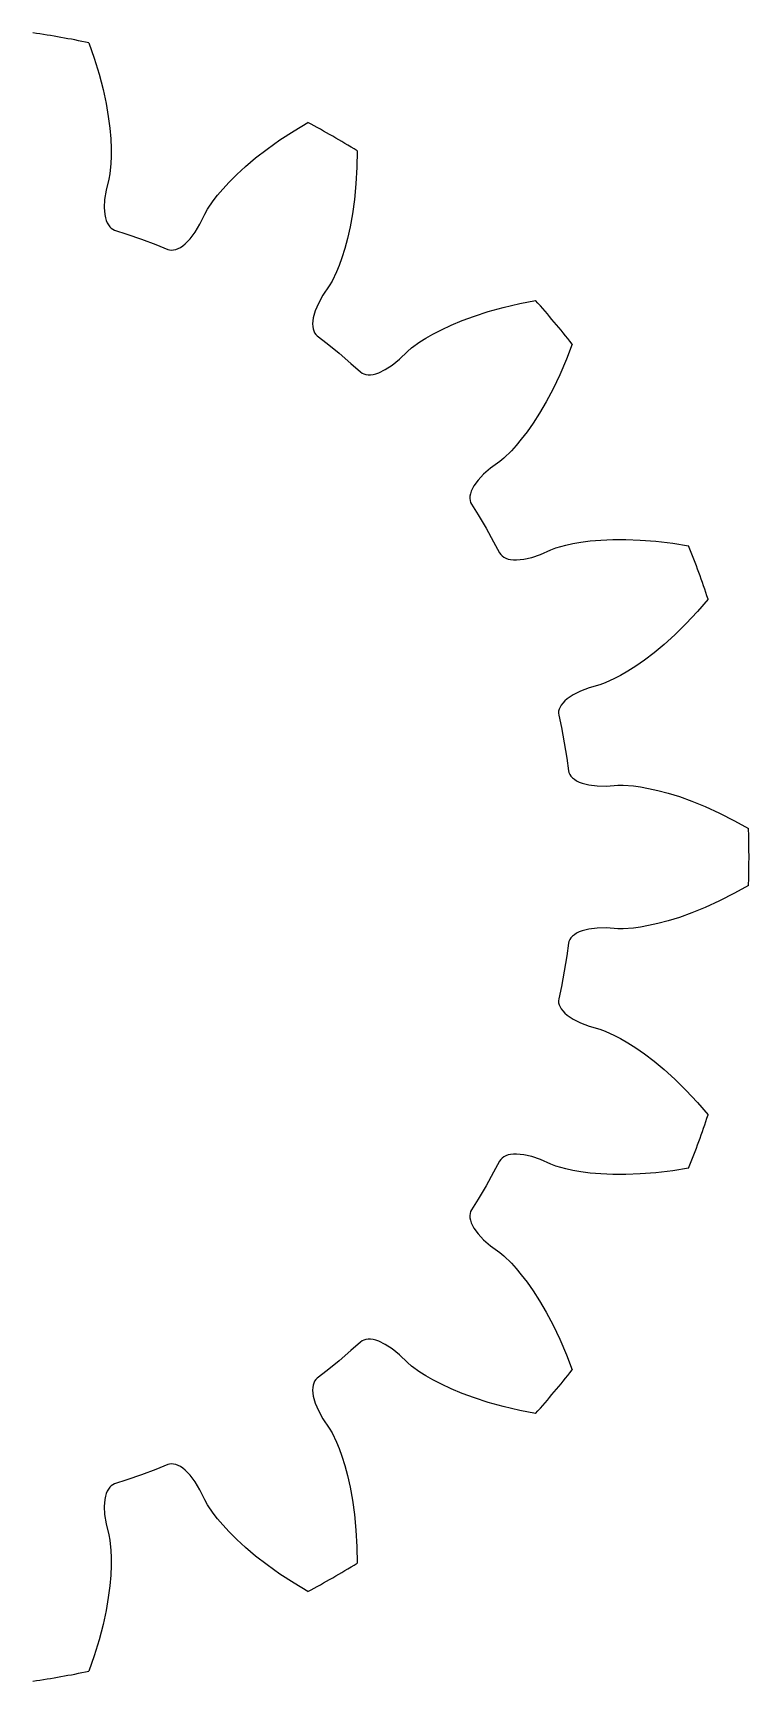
# Model space of a CAD drawing. Extents: x -10 to 10, y -9.9 to 9.9.
# Drawn here: x 1.4 to 10, y -9.9 to 9.9 of the extents above; entities that cross this region are included whole.
import ezdxf

# ---------------------------------------------------------------- set-up
doc = ezdxf.new("R2010")
doc.units = 0

msp = doc.modelspace()

# ---------------------------------------------------------------- linework, layer by layer
at = {"layer": 'layer0'}
for p, q in [((2.071, 9.783), (2.135, 9.599)), ((2.135, 9.599), (2.194, 9.406)), ((2.194, 9.406), (2.242, 9.223)), ((2.242, 9.223), (2.278, 9.053)), ((2.278, 9.053), (2.305, 8.898)), ((2.305, 8.898), (2.323, 8.756)), ((2.323, 8.756), (2.334, 8.629)), ((4.365, 8.616), (4.535, 8.726)), ((4.535, 8.726), (4.702, 8.826)), ((2.334, 8.629), (2.339, 8.515)), ((4.212, 8.506), (4.365, 8.616)), ((2.337, 8.332), (2.324, 8.209)), ((2.34, 8.416), (2.337, 8.332)), ((2.339, 8.515), (2.34, 8.416)), ((3.954, 8.298), (4.074, 8.4)), ((4.074, 8.4), (4.212, 8.506)), ((5.292, 8.485), (5.29, 8.29)), ((2.313, 8.145), (2.279, 8.014)), ((2.324, 8.209), (2.313, 8.145)), ((3.758, 8.11), (3.849, 8.201)), ((3.849, 8.201), (3.954, 8.298)), ((5.29, 8.29), (5.279, 8.088)), ((2.279, 8.014), (2.261, 7.902)), ((3.566, 7.885), (3.617, 7.951)), ((3.617, 7.951), (3.681, 8.026)), ((3.681, 8.026), (3.758, 8.11)), ((5.279, 8.088), (5.261, 7.901)), ((2.261, 7.902), (2.256, 7.804)), ((2.256, 7.804), (2.263, 7.719)), ((3.405, 7.604), (3.464, 7.726)), ((3.464, 7.726), (3.496, 7.783)), ((3.496, 7.783), (3.566, 7.885)), ((5.237, 7.728), (5.209, 7.573)), ((5.261, 7.901), (5.237, 7.728)), ((2.263, 7.719), (2.27, 7.682)), ((2.27, 7.682), (2.28, 7.649)), ((2.28, 7.649), (2.292, 7.62)), ((2.292, 7.62), (2.306, 7.594)), ((2.306, 7.594), (2.322, 7.573)), ((2.322, 7.573), (2.34, 7.555)), ((2.34, 7.555), (2.36, 7.542)), ((2.36, 7.542), (2.381, 7.533)), ((2.381, 7.533), (2.526, 7.485)), ((3.347, 7.507), (3.405, 7.604)), ((5.209, 7.573), (5.178, 7.433)), ((2.526, 7.485), (2.702, 7.424)), ((2.702, 7.424), (2.876, 7.358)), ((2.876, 7.358), (3.018, 7.301)), ((3.17, 7.325), (3.199, 7.344)), ((3.199, 7.344), (3.229, 7.368)), ((3.229, 7.368), (3.288, 7.428)), ((3.288, 7.428), (3.347, 7.507)), ((5.178, 7.433), (5.145, 7.31)), ((3.018, 7.301), (3.04, 7.294)), ((3.04, 7.294), (3.064, 7.292)), ((3.064, 7.292), (3.089, 7.294)), ((3.089, 7.294), (3.115, 7.3)), ((3.115, 7.3), (3.142, 7.31)), ((3.142, 7.31), (3.17, 7.325)), ((5.111, 7.201), (5.077, 7.108)), ((5.145, 7.31), (5.111, 7.201)), ((5.045, 7.031), (4.992, 6.919)), ((5.077, 7.108), (5.045, 7.031)), ((4.883, 6.751), (4.828, 6.652)), ((4.959, 6.863), (4.883, 6.751)), ((4.992, 6.919), (4.959, 6.863)), ((4.789, 6.562), (4.766, 6.48)), ((4.828, 6.652), (4.789, 6.562)), ((6.701, 6.5), (6.867, 6.553)), ((6.867, 6.553), (7.049, 6.603)), ((7.049, 6.603), (7.246, 6.649)), ((7.246, 6.649), (7.437, 6.685)), ((4.761, 6.443), (4.758, 6.408)), ((4.758, 6.408), (4.76, 6.376)), ((4.76, 6.376), (4.764, 6.348)), ((4.766, 6.48), (4.761, 6.443)), ((4.764, 6.348), (4.772, 6.322)), ((6.306, 6.336), (6.421, 6.39)), ((6.421, 6.39), (6.554, 6.445)), ((6.554, 6.445), (6.701, 6.5)), ((4.772, 6.322), (4.783, 6.299)), ((4.783, 6.299), (4.797, 6.28)), ((4.797, 6.28), (4.814, 6.264)), ((4.814, 6.264), (4.934, 6.17)), ((4.934, 6.17), (5.078, 6.052)), ((5.947, 6.118), (6.048, 6.19)), ((6.048, 6.19), (6.119, 6.234)), ((6.119, 6.234), (6.204, 6.283)), ((6.204, 6.283), (6.306, 6.336)), ((7.875, 6.163), (7.806, 5.981)), ((5.078, 6.052), (5.219, 5.931)), ((5.713, 5.91), (5.801, 5.981)), ((5.801, 5.981), (5.897, 6.075)), ((5.897, 6.075), (5.947, 6.118)), ((7.806, 5.981), (7.727, 5.795)), ((5.219, 5.931), (5.333, 5.828)), ((5.333, 5.828), (5.352, 5.815)), ((5.352, 5.815), (5.373, 5.804)), ((5.373, 5.804), (5.397, 5.797)), ((5.397, 5.797), (5.424, 5.794)), ((5.424, 5.794), (5.453, 5.795)), ((5.453, 5.795), (5.485, 5.799)), ((5.485, 5.799), (5.518, 5.807)), ((5.518, 5.807), (5.554, 5.819)), ((5.554, 5.819), (5.63, 5.856)), ((5.63, 5.856), (5.713, 5.91)), ((7.727, 5.795), (7.646, 5.625)), ((7.646, 5.625), (7.565, 5.471)), ((7.565, 5.471), (7.485, 5.335)), ((7.408, 5.214), (7.335, 5.109)), ((7.485, 5.335), (7.408, 5.214)), ((7.265, 5.019), (7.202, 4.943)), ((7.335, 5.109), (7.265, 5.019)), ((7.007, 4.753), (6.897, 4.674)), ((7.057, 4.794), (7.007, 4.753)), ((7.146, 4.881), (7.057, 4.794)), ((7.202, 4.943), (7.146, 4.881)), ((6.812, 4.6), (6.745, 4.528)), ((6.897, 4.674), (6.812, 4.6)), ((6.653, 4.364), (6.648, 4.335)), ((6.663, 4.394), (6.653, 4.364)), ((6.677, 4.426), (6.663, 4.394)), ((6.695, 4.459), (6.677, 4.426)), ((6.745, 4.528), (6.695, 4.459)), ((6.648, 4.335), (6.647, 4.308)), ((6.647, 4.308), (6.649, 4.283)), ((6.649, 4.283), (6.656, 4.261)), ((6.656, 4.261), (6.666, 4.24)), ((6.666, 4.24), (6.747, 4.11)), ((6.747, 4.11), (6.842, 3.95)), ((6.842, 3.95), (6.933, 3.788)), ((6.933, 3.788), (7.005, 3.653)), ((7.8, 3.748), (7.882, 3.766)), ((7.882, 3.766), (7.979, 3.782)), ((7.979, 3.782), (8.092, 3.797)), ((8.092, 3.797), (8.22, 3.808)), ((8.22, 3.808), (8.363, 3.815)), ((8.363, 3.815), (8.52, 3.816)), ((8.52, 3.816), (8.694, 3.809)), ((8.694, 3.809), (8.882, 3.794)), ((8.882, 3.794), (9.083, 3.77)), ((9.083, 3.77), (9.275, 3.738)), ((7.005, 3.653), (7.018, 3.634)), ((7.018, 3.634), (7.034, 3.617)), ((7.034, 3.617), (7.054, 3.602)), ((7.054, 3.602), (7.079, 3.59)), ((7.079, 3.59), (7.106, 3.58)), ((7.106, 3.58), (7.137, 3.573)), ((7.137, 3.573), (7.172, 3.57)), ((7.172, 3.57), (7.209, 3.569)), ((7.209, 3.569), (7.294, 3.577)), ((7.294, 3.577), (7.39, 3.599)), ((7.39, 3.599), (7.496, 3.636)), ((7.496, 3.636), (7.62, 3.692)), ((7.62, 3.692), (7.681, 3.715)), ((7.681, 3.715), (7.8, 3.748)), ((9.508, 3.098), (9.381, 2.95)), ((9.243, 2.803), (9.109, 2.67)), ((9.381, 2.95), (9.243, 2.803)), ((9.109, 2.67), (8.98, 2.554)), ((8.859, 2.453), (8.745, 2.366)), ((8.98, 2.554), (8.859, 2.453)), ((8.458, 2.182), (8.384, 2.143)), ((8.544, 2.231), (8.458, 2.182)), ((8.64, 2.293), (8.544, 2.231)), ((8.745, 2.366), (8.64, 2.293)), ((7.974, 1.993), (7.887, 1.948)), ((8.08, 2.033), (7.974, 1.993)), ((8.21, 2.07), (8.08, 2.033)), ((8.271, 2.092), (8.21, 2.07)), ((8.384, 2.143), (8.271, 2.092)), ((7.73, 1.8), (7.719, 1.775)), ((7.745, 1.825), (7.73, 1.8)), ((7.764, 1.85), (7.745, 1.825)), ((7.788, 1.875), (7.764, 1.85)), ((7.817, 1.9), (7.788, 1.875)), ((7.887, 1.948), (7.817, 1.9)), ((7.713, 1.751), (7.711, 1.727)), ((7.711, 1.727), (7.714, 1.704)), ((7.719, 1.775), (7.713, 1.751)), ((7.714, 1.704), (7.746, 1.555)), ((7.746, 1.555), (7.78, 1.372)), ((7.78, 1.372), (7.81, 1.188)), ((7.81, 1.188), (7.832, 1.037)), ((7.832, 1.037), (7.837, 1.014)), ((7.837, 1.014), (7.847, 0.993)), ((7.847, 0.993), (7.861, 0.972)), ((7.861, 0.972), (7.879, 0.952)), ((7.879, 0.952), (7.902, 0.934)), ((7.902, 0.934), (7.929, 0.917)), ((7.929, 0.917), (7.96, 0.901)), ((7.96, 0.901), (7.995, 0.888)), ((7.995, 0.888), (8.077, 0.867)), ((8.077, 0.867), (8.175, 0.855)), ((8.175, 0.855), (8.288, 0.853)), ((8.288, 0.853), (8.423, 0.863)), ((8.423, 0.863), (8.488, 0.864)), ((8.488, 0.864), (8.611, 0.854)), ((8.611, 0.854), (8.695, 0.843)), ((8.695, 0.843), (8.792, 0.825)), ((8.792, 0.825), (8.903, 0.801)), ((8.903, 0.801), (9.027, 0.767)), ((9.027, 0.767), (9.163, 0.725)), ((9.163, 0.725), (9.312, 0.671)), ((9.312, 0.671), (9.473, 0.606)), ((9.473, 0.606), (9.644, 0.528)), ((9.644, 0.528), (9.824, 0.436)), ((9.824, 0.436), (9.994, 0.341)), ((9.994, -0.341), (9.824, -0.436)), ((9.644, -0.528), (9.473, -0.606)), ((9.824, -0.436), (9.644, -0.528)), ((9.027, -0.767), (8.903, -0.801)), ((9.163, -0.725), (9.027, -0.767)), ((9.312, -0.671), (9.163, -0.725)), ((9.473, -0.606), (9.312, -0.671)), ((7.861, -0.972), (7.847, -0.993)), ((7.879, -0.952), (7.861, -0.972)), ((7.902, -0.934), (7.879, -0.952)), ((7.929, -0.917), (7.902, -0.934)), ((7.96, -0.901), (7.929, -0.917)), ((7.995, -0.888), (7.96, -0.901)), ((8.077, -0.867), (7.995, -0.888)), ((8.175, -0.855), (8.077, -0.867)), ((8.288, -0.853), (8.175, -0.855)), ((8.423, -0.863), (8.288, -0.853)), ((8.488, -0.864), (8.423, -0.863)), ((8.611, -0.854), (8.488, -0.864)), ((8.695, -0.843), (8.611, -0.854)), ((8.792, -0.825), (8.695, -0.843)), ((8.903, -0.801), (8.792, -0.825)), ((7.832, -1.037), (7.81, -1.188)), ((7.837, -1.014), (7.832, -1.037)), ((7.847, -0.993), (7.837, -1.014)), ((7.78, -1.372), (7.746, -1.555)), ((7.81, -1.188), (7.78, -1.372)), ((7.746, -1.555), (7.714, -1.704)), ((7.714, -1.704), (7.711, -1.727)), ((7.711, -1.727), (7.713, -1.751)), ((7.713, -1.751), (7.719, -1.775)), ((7.719, -1.775), (7.73, -1.8)), ((7.73, -1.8), (7.745, -1.825)), ((7.745, -1.825), (7.764, -1.85)), ((7.764, -1.85), (7.788, -1.875)), ((7.788, -1.875), (7.817, -1.9)), ((7.817, -1.9), (7.887, -1.948)), ((7.887, -1.948), (7.974, -1.993)), ((7.974, -1.993), (8.08, -2.033)), ((8.08, -2.033), (8.21, -2.07)), ((8.21, -2.07), (8.271, -2.092)), ((8.271, -2.092), (8.384, -2.143)), ((8.384, -2.143), (8.458, -2.182)), ((8.458, -2.182), (8.544, -2.231)), ((8.544, -2.231), (8.64, -2.293)), ((8.64, -2.293), (8.745, -2.366)), ((8.745, -2.366), (8.859, -2.453)), ((8.859, -2.453), (8.98, -2.554)), ((8.98, -2.554), (9.109, -2.67)), ((9.109, -2.67), (9.243, -2.803)), ((9.243, -2.803), (9.381, -2.95)), ((9.381, -2.95), (9.508, -3.098)), ((7.005, -3.653), (6.933, -3.788)), ((7.018, -3.634), (7.005, -3.653)), ((7.034, -3.617), (7.018, -3.634)), ((7.054, -3.602), (7.034, -3.617)), ((7.079, -3.59), (7.054, -3.602)), ((7.106, -3.58), (7.079, -3.59)), ((7.137, -3.573), (7.106, -3.58)), ((7.172, -3.57), (7.137, -3.573)), ((7.209, -3.569), (7.172, -3.57)), ((7.294, -3.577), (7.209, -3.569)), ((7.39, -3.599), (7.294, -3.577)), ((7.496, -3.636), (7.39, -3.599)), ((7.62, -3.692), (7.496, -3.636)), ((7.681, -3.715), (7.62, -3.692)), ((7.8, -3.748), (7.681, -3.715)), ((7.882, -3.766), (7.8, -3.748)), ((9.275, -3.738), (9.083, -3.77)), ((6.842, -3.95), (6.747, -4.11)), ((6.933, -3.788), (6.842, -3.95)), ((7.979, -3.782), (7.882, -3.766)), ((8.092, -3.797), (7.979, -3.782)), ((8.22, -3.808), (8.092, -3.797)), ((8.363, -3.815), (8.22, -3.808)), ((8.52, -3.816), (8.363, -3.815)), ((8.694, -3.809), (8.52, -3.816)), ((8.882, -3.794), (8.694, -3.809)), ((9.083, -3.77), (8.882, -3.794)), ((6.747, -4.11), (6.666, -4.24)), ((6.649, -4.283), (6.647, -4.308)), ((6.647, -4.308), (6.648, -4.335)), ((6.648, -4.335), (6.653, -4.364)), ((6.656, -4.261), (6.649, -4.283)), ((6.666, -4.24), (6.656, -4.261)), ((6.653, -4.364), (6.663, -4.394)), ((6.663, -4.394), (6.677, -4.426)), ((6.677, -4.426), (6.695, -4.459)), ((6.695, -4.459), (6.745, -4.528)), ((6.745, -4.528), (6.812, -4.6)), ((6.812, -4.6), (6.897, -4.674)), ((6.897, -4.674), (7.007, -4.753)), ((7.007, -4.753), (7.057, -4.794)), ((7.057, -4.794), (7.146, -4.881)), ((7.146, -4.881), (7.202, -4.943)), ((7.202, -4.943), (7.265, -5.019)), ((7.265, -5.019), (7.335, -5.109)), ((7.335, -5.109), (7.408, -5.214)), ((7.408, -5.214), (7.485, -5.335)), ((7.485, -5.335), (7.565, -5.471)), ((7.565, -5.471), (7.646, -5.625)), ((7.646, -5.625), (7.727, -5.795)), ((5.219, -5.931), (5.078, -6.052)), ((5.333, -5.828), (5.219, -5.931)), ((5.352, -5.815), (5.333, -5.828)), ((5.373, -5.804), (5.352, -5.815)), ((5.397, -5.797), (5.373, -5.804)), ((5.424, -5.794), (5.397, -5.797)), ((5.453, -5.795), (5.424, -5.794)), ((5.485, -5.799), (5.453, -5.795)), ((5.518, -5.807), (5.485, -5.799)), ((5.554, -5.819), (5.518, -5.807)), ((5.63, -5.856), (5.554, -5.819)), ((5.713, -5.91), (5.63, -5.856)), ((5.801, -5.981), (5.713, -5.91)), ((7.727, -5.795), (7.806, -5.981)), ((5.078, -6.052), (4.934, -6.17)), ((5.897, -6.075), (5.801, -5.981)), ((5.947, -6.118), (5.897, -6.075)), ((6.048, -6.19), (5.947, -6.118)), ((7.806, -5.981), (7.875, -6.163)), ((4.772, -6.322), (4.764, -6.348)), ((4.783, -6.299), (4.772, -6.322)), ((4.797, -6.28), (4.783, -6.299)), ((4.814, -6.264), (4.797, -6.28)), ((4.934, -6.17), (4.814, -6.264)), ((6.119, -6.234), (6.048, -6.19)), ((6.204, -6.283), (6.119, -6.234)), ((6.306, -6.336), (6.204, -6.283)), ((6.421, -6.39), (6.306, -6.336)), ((4.76, -6.376), (4.758, -6.408)), ((4.758, -6.408), (4.761, -6.443)), ((4.764, -6.348), (4.76, -6.376)), ((4.761, -6.443), (4.766, -6.48)), ((4.766, -6.48), (4.789, -6.562)), ((6.554, -6.445), (6.421, -6.39)), ((6.701, -6.5), (6.554, -6.445)), ((6.867, -6.553), (6.701, -6.5)), ((4.789, -6.562), (4.828, -6.652)), ((4.828, -6.652), (4.883, -6.751)), ((7.049, -6.603), (6.867, -6.553)), ((7.246, -6.649), (7.049, -6.603)), ((7.437, -6.685), (7.246, -6.649)), ((4.883, -6.751), (4.959, -6.863)), ((4.959, -6.863), (4.992, -6.919)), ((4.992, -6.919), (5.045, -7.031)), ((5.045, -7.031), (5.077, -7.108)), ((5.077, -7.108), (5.111, -7.201)), ((3.018, -7.301), (2.876, -7.358)), ((3.04, -7.294), (3.018, -7.301)), ((3.064, -7.292), (3.04, -7.294)), ((3.089, -7.294), (3.064, -7.292)), ((3.115, -7.3), (3.089, -7.294)), ((3.142, -7.31), (3.115, -7.3)), ((3.17, -7.325), (3.142, -7.31)), ((3.199, -7.344), (3.17, -7.325)), ((5.111, -7.201), (5.145, -7.31)), ((5.145, -7.31), (5.178, -7.433)), ((2.526, -7.485), (2.381, -7.533)), ((2.702, -7.424), (2.526, -7.485)), ((2.876, -7.358), (2.702, -7.424)), ((3.229, -7.368), (3.199, -7.344)), ((3.288, -7.428), (3.229, -7.368)), ((3.347, -7.507), (3.288, -7.428)), ((3.405, -7.604), (3.347, -7.507)), ((5.178, -7.433), (5.209, -7.573)), ((2.263, -7.719), (2.256, -7.804)), ((2.27, -7.682), (2.263, -7.719)), ((2.28, -7.649), (2.27, -7.682)), ((2.292, -7.62), (2.28, -7.649)), ((2.306, -7.594), (2.292, -7.62)), ((2.322, -7.573), (2.306, -7.594)), ((2.34, -7.555), (2.322, -7.573)), ((2.36, -7.542), (2.34, -7.555)), ((2.381, -7.533), (2.36, -7.542)), ((3.464, -7.726), (3.405, -7.604)), ((5.209, -7.573), (5.237, -7.728)), ((2.256, -7.804), (2.261, -7.902)), ((2.261, -7.902), (2.279, -8.014)), ((3.496, -7.783), (3.464, -7.726)), ((3.566, -7.885), (3.496, -7.783)), ((3.617, -7.951), (3.566, -7.885)), ((5.237, -7.728), (5.261, -7.901)), ((5.261, -7.901), (5.279, -8.088)), ((2.279, -8.014), (2.313, -8.145)), ((3.681, -8.026), (3.617, -7.951)), ((3.758, -8.11), (3.681, -8.026)), ((3.849, -8.201), (3.758, -8.11)), ((5.279, -8.088), (5.29, -8.29)), ((2.313, -8.145), (2.324, -8.209)), ((2.324, -8.209), (2.337, -8.332)), ((3.954, -8.298), (3.849, -8.201)), ((4.074, -8.4), (3.954, -8.298)), ((5.29, -8.29), (5.292, -8.485)), ((2.339, -8.515), (2.334, -8.629)), ((2.337, -8.332), (2.34, -8.416)), ((2.34, -8.416), (2.339, -8.515)), ((4.212, -8.506), (4.074, -8.4)), ((4.365, -8.616), (4.212, -8.506)), ((2.334, -8.629), (2.323, -8.756)), ((4.535, -8.726), (4.365, -8.616)), ((2.305, -8.898), (2.278, -9.053)), ((2.323, -8.756), (2.305, -8.898)), ((4.702, -8.826), (4.535, -8.726)), ((2.278, -9.053), (2.242, -9.223)), ((2.242, -9.223), (2.194, -9.406)), ((2.194, -9.406), (2.135, -9.599)), ((2.135, -9.599), (2.071, -9.783))]:
    msp.add_line(p, q, dxfattribs=at)
for start, end in [(78.0479, 81.9521), (58.0479, 61.9521), (38.0479, 41.9521), (18.0479, 21.9521), (358.0479, 361.9521), (338.0479, 341.9521), (318.0479, 321.9521), (298.0479, 301.9521), (278.0479, 281.9521)]:
    msp.add_arc((0, 0), 10, start, end, dxfattribs=at)
at = {"layer": 'layer1'}
for p, q in [((2.071, 9.783), (2.135, 9.599)), ((2.135, 9.599), (2.194, 9.406)), ((2.194, 9.406), (2.242, 9.223)), ((2.242, 9.223), (2.278, 9.053)), ((2.278, 9.053), (2.305, 8.898)), ((2.305, 8.898), (2.323, 8.756)), ((2.323, 8.756), (2.334, 8.629)), ((4.365, 8.616), (4.535, 8.726)), ((4.535, 8.726), (4.702, 8.826)), ((2.334, 8.629), (2.339, 8.515)), ((4.212, 8.506), (4.365, 8.616)), ((2.337, 8.332), (2.324, 8.209)), ((2.34, 8.416), (2.337, 8.332)), ((2.339, 8.515), (2.34, 8.416)), ((3.954, 8.298), (4.074, 8.4)), ((4.074, 8.4), (4.212, 8.506)), ((5.292, 8.485), (5.29, 8.29)), ((2.313, 8.145), (2.279, 8.014)), ((2.324, 8.209), (2.313, 8.145)), ((3.758, 8.11), (3.849, 8.201)), ((3.849, 8.201), (3.954, 8.298)), ((5.29, 8.29), (5.279, 8.088)), ((2.279, 8.014), (2.261, 7.902)), ((3.566, 7.885), (3.617, 7.951)), ((3.617, 7.951), (3.681, 8.026)), ((3.681, 8.026), (3.758, 8.11)), ((5.279, 8.088), (5.261, 7.901)), ((2.261, 7.902), (2.256, 7.804)), ((2.256, 7.804), (2.263, 7.719)), ((3.405, 7.604), (3.464, 7.726)), ((3.464, 7.726), (3.496, 7.783)), ((3.496, 7.783), (3.566, 7.885)), ((5.237, 7.728), (5.209, 7.573)), ((5.261, 7.901), (5.237, 7.728)), ((2.263, 7.719), (2.27, 7.682)), ((2.27, 7.682), (2.28, 7.649)), ((2.28, 7.649), (2.292, 7.62)), ((2.292, 7.62), (2.306, 7.594)), ((2.306, 7.594), (2.322, 7.573)), ((2.322, 7.573), (2.34, 7.555)), ((2.34, 7.555), (2.36, 7.542)), ((2.36, 7.542), (2.381, 7.533)), ((2.381, 7.533), (2.526, 7.485)), ((3.347, 7.507), (3.405, 7.604)), ((5.209, 7.573), (5.178, 7.433)), ((2.526, 7.485), (2.702, 7.424)), ((2.702, 7.424), (2.876, 7.358)), ((2.876, 7.358), (3.018, 7.301)), ((3.17, 7.325), (3.199, 7.344)), ((3.199, 7.344), (3.229, 7.368)), ((3.229, 7.368), (3.288, 7.428)), ((3.288, 7.428), (3.347, 7.507)), ((5.178, 7.433), (5.145, 7.31)), ((3.018, 7.301), (3.04, 7.294)), ((3.04, 7.294), (3.064, 7.292)), ((3.064, 7.292), (3.089, 7.294)), ((3.089, 7.294), (3.115, 7.3)), ((3.115, 7.3), (3.142, 7.31)), ((3.142, 7.31), (3.17, 7.325)), ((5.111, 7.201), (5.077, 7.108)), ((5.145, 7.31), (5.111, 7.201)), ((5.045, 7.031), (4.992, 6.919)), ((5.077, 7.108), (5.045, 7.031)), ((4.883, 6.751), (4.828, 6.652)), ((4.959, 6.863), (4.883, 6.751)), ((4.992, 6.919), (4.959, 6.863)), ((4.789, 6.562), (4.766, 6.48)), ((4.828, 6.652), (4.789, 6.562)), ((6.701, 6.5), (6.867, 6.553)), ((6.867, 6.553), (7.049, 6.603)), ((7.049, 6.603), (7.246, 6.649)), ((7.246, 6.649), (7.437, 6.685)), ((4.761, 6.443), (4.758, 6.408)), ((4.758, 6.408), (4.76, 6.376)), ((4.76, 6.376), (4.764, 6.348)), ((4.766, 6.48), (4.761, 6.443)), ((4.764, 6.348), (4.772, 6.322)), ((6.306, 6.336), (6.421, 6.39)), ((6.421, 6.39), (6.554, 6.445)), ((6.554, 6.445), (6.701, 6.5)), ((4.772, 6.322), (4.783, 6.299)), ((4.783, 6.299), (4.797, 6.28)), ((4.797, 6.28), (4.814, 6.264)), ((4.814, 6.264), (4.934, 6.17)), ((4.934, 6.17), (5.078, 6.052)), ((5.947, 6.118), (6.048, 6.19)), ((6.048, 6.19), (6.119, 6.234)), ((6.119, 6.234), (6.204, 6.283)), ((6.204, 6.283), (6.306, 6.336)), ((7.875, 6.163), (7.806, 5.981)), ((5.078, 6.052), (5.219, 5.931)), ((5.713, 5.91), (5.801, 5.981)), ((5.801, 5.981), (5.897, 6.075)), ((5.897, 6.075), (5.947, 6.118)), ((7.806, 5.981), (7.727, 5.795)), ((5.219, 5.931), (5.333, 5.828)), ((5.333, 5.828), (5.352, 5.815)), ((5.352, 5.815), (5.373, 5.804)), ((5.373, 5.804), (5.397, 5.797)), ((5.397, 5.797), (5.424, 5.794)), ((5.424, 5.794), (5.453, 5.795)), ((5.453, 5.795), (5.485, 5.799)), ((5.485, 5.799), (5.518, 5.807)), ((5.518, 5.807), (5.554, 5.819)), ((5.554, 5.819), (5.63, 5.856)), ((5.63, 5.856), (5.713, 5.91)), ((7.727, 5.795), (7.646, 5.625)), ((7.646, 5.625), (7.565, 5.471)), ((7.565, 5.471), (7.485, 5.335)), ((7.408, 5.214), (7.335, 5.109)), ((7.485, 5.335), (7.408, 5.214)), ((7.265, 5.019), (7.202, 4.943)), ((7.335, 5.109), (7.265, 5.019)), ((7.007, 4.753), (6.897, 4.674)), ((7.057, 4.794), (7.007, 4.753)), ((7.146, 4.881), (7.057, 4.794)), ((7.202, 4.943), (7.146, 4.881)), ((6.812, 4.6), (6.745, 4.528)), ((6.897, 4.674), (6.812, 4.6)), ((6.653, 4.364), (6.648, 4.335)), ((6.663, 4.394), (6.653, 4.364)), ((6.677, 4.426), (6.663, 4.394)), ((6.695, 4.459), (6.677, 4.426)), ((6.745, 4.528), (6.695, 4.459)), ((6.648, 4.335), (6.647, 4.308)), ((6.647, 4.308), (6.649, 4.283)), ((6.649, 4.283), (6.656, 4.261)), ((6.656, 4.261), (6.666, 4.24)), ((6.666, 4.24), (6.747, 4.11)), ((6.747, 4.11), (6.842, 3.95)), ((6.842, 3.95), (6.933, 3.788)), ((6.933, 3.788), (7.005, 3.653)), ((7.8, 3.748), (7.882, 3.766)), ((7.882, 3.766), (7.979, 3.782)), ((7.979, 3.782), (8.092, 3.797)), ((8.092, 3.797), (8.22, 3.808)), ((8.22, 3.808), (8.363, 3.815)), ((8.363, 3.815), (8.52, 3.816)), ((8.52, 3.816), (8.694, 3.809)), ((8.694, 3.809), (8.882, 3.794)), ((8.882, 3.794), (9.083, 3.77)), ((9.083, 3.77), (9.275, 3.738)), ((7.005, 3.653), (7.018, 3.634)), ((7.018, 3.634), (7.034, 3.617)), ((7.034, 3.617), (7.054, 3.602)), ((7.054, 3.602), (7.079, 3.59)), ((7.079, 3.59), (7.106, 3.58)), ((7.106, 3.58), (7.137, 3.573)), ((7.137, 3.573), (7.172, 3.57)), ((7.172, 3.57), (7.209, 3.569)), ((7.209, 3.569), (7.294, 3.577)), ((7.294, 3.577), (7.39, 3.599)), ((7.39, 3.599), (7.496, 3.636)), ((7.496, 3.636), (7.62, 3.692)), ((7.62, 3.692), (7.681, 3.715)), ((7.681, 3.715), (7.8, 3.748)), ((9.508, 3.098), (9.381, 2.95)), ((9.243, 2.803), (9.109, 2.67)), ((9.381, 2.95), (9.243, 2.803)), ((9.109, 2.67), (8.98, 2.554)), ((8.859, 2.453), (8.745, 2.366)), ((8.98, 2.554), (8.859, 2.453)), ((8.458, 2.182), (8.384, 2.143)), ((8.544, 2.231), (8.458, 2.182)), ((8.64, 2.293), (8.544, 2.231)), ((8.745, 2.366), (8.64, 2.293)), ((7.974, 1.993), (7.887, 1.948)), ((8.08, 2.033), (7.974, 1.993)), ((8.21, 2.07), (8.08, 2.033)), ((8.271, 2.092), (8.21, 2.07)), ((8.384, 2.143), (8.271, 2.092)), ((7.73, 1.8), (7.719, 1.775)), ((7.745, 1.825), (7.73, 1.8)), ((7.764, 1.85), (7.745, 1.825)), ((7.788, 1.875), (7.764, 1.85)), ((7.817, 1.9), (7.788, 1.875)), ((7.887, 1.948), (7.817, 1.9)), ((7.713, 1.751), (7.711, 1.727)), ((7.711, 1.727), (7.714, 1.704)), ((7.719, 1.775), (7.713, 1.751)), ((7.714, 1.704), (7.746, 1.555)), ((7.746, 1.555), (7.78, 1.372)), ((7.78, 1.372), (7.81, 1.188)), ((7.81, 1.188), (7.832, 1.037)), ((7.832, 1.037), (7.837, 1.014)), ((7.837, 1.014), (7.847, 0.993)), ((7.847, 0.993), (7.861, 0.972)), ((7.861, 0.972), (7.879, 0.952)), ((7.879, 0.952), (7.902, 0.934)), ((7.902, 0.934), (7.929, 0.917)), ((7.929, 0.917), (7.96, 0.901)), ((7.96, 0.901), (7.995, 0.888)), ((7.995, 0.888), (8.077, 0.867)), ((8.077, 0.867), (8.175, 0.855)), ((8.175, 0.855), (8.288, 0.853)), ((8.288, 0.853), (8.423, 0.863)), ((8.423, 0.863), (8.488, 0.864)), ((8.488, 0.864), (8.611, 0.854)), ((8.611, 0.854), (8.695, 0.843)), ((8.695, 0.843), (8.792, 0.825)), ((8.792, 0.825), (8.903, 0.801)), ((8.903, 0.801), (9.027, 0.767)), ((9.027, 0.767), (9.163, 0.725)), ((9.163, 0.725), (9.312, 0.671)), ((9.312, 0.671), (9.473, 0.606)), ((9.473, 0.606), (9.644, 0.528)), ((9.644, 0.528), (9.824, 0.436)), ((9.824, 0.436), (9.994, 0.341)), ((9.994, -0.341), (9.824, -0.436)), ((9.644, -0.528), (9.473, -0.606)), ((9.824, -0.436), (9.644, -0.528)), ((9.027, -0.767), (8.903, -0.801)), ((9.163, -0.725), (9.027, -0.767)), ((9.312, -0.671), (9.163, -0.725)), ((9.473, -0.606), (9.312, -0.671)), ((7.861, -0.972), (7.847, -0.993)), ((7.879, -0.952), (7.861, -0.972)), ((7.902, -0.934), (7.879, -0.952)), ((7.929, -0.917), (7.902, -0.934)), ((7.96, -0.901), (7.929, -0.917)), ((7.995, -0.888), (7.96, -0.901)), ((8.077, -0.867), (7.995, -0.888)), ((8.175, -0.855), (8.077, -0.867)), ((8.288, -0.853), (8.175, -0.855)), ((8.423, -0.863), (8.288, -0.853)), ((8.488, -0.864), (8.423, -0.863)), ((8.611, -0.854), (8.488, -0.864)), ((8.695, -0.843), (8.611, -0.854)), ((8.792, -0.825), (8.695, -0.843)), ((8.903, -0.801), (8.792, -0.825)), ((7.832, -1.037), (7.81, -1.188)), ((7.837, -1.014), (7.832, -1.037)), ((7.847, -0.993), (7.837, -1.014)), ((7.78, -1.372), (7.746, -1.555)), ((7.81, -1.188), (7.78, -1.372)), ((7.746, -1.555), (7.714, -1.704)), ((7.714, -1.704), (7.711, -1.727)), ((7.711, -1.727), (7.713, -1.751)), ((7.713, -1.751), (7.719, -1.775)), ((7.719, -1.775), (7.73, -1.8)), ((7.73, -1.8), (7.745, -1.825)), ((7.745, -1.825), (7.764, -1.85)), ((7.764, -1.85), (7.788, -1.875)), ((7.788, -1.875), (7.817, -1.9)), ((7.817, -1.9), (7.887, -1.948)), ((7.887, -1.948), (7.974, -1.993)), ((7.974, -1.993), (8.08, -2.033)), ((8.08, -2.033), (8.21, -2.07)), ((8.21, -2.07), (8.271, -2.092)), ((8.271, -2.092), (8.384, -2.143)), ((8.384, -2.143), (8.458, -2.182)), ((8.458, -2.182), (8.544, -2.231)), ((8.544, -2.231), (8.64, -2.293)), ((8.64, -2.293), (8.745, -2.366)), ((8.745, -2.366), (8.859, -2.453)), ((8.859, -2.453), (8.98, -2.554)), ((8.98, -2.554), (9.109, -2.67)), ((9.109, -2.67), (9.243, -2.803)), ((9.243, -2.803), (9.381, -2.95)), ((9.381, -2.95), (9.508, -3.098)), ((7.005, -3.653), (6.933, -3.788)), ((7.018, -3.634), (7.005, -3.653)), ((7.034, -3.617), (7.018, -3.634)), ((7.054, -3.602), (7.034, -3.617)), ((7.079, -3.59), (7.054, -3.602)), ((7.106, -3.58), (7.079, -3.59)), ((7.137, -3.573), (7.106, -3.58)), ((7.172, -3.57), (7.137, -3.573)), ((7.209, -3.569), (7.172, -3.57)), ((7.294, -3.577), (7.209, -3.569)), ((7.39, -3.599), (7.294, -3.577)), ((7.496, -3.636), (7.39, -3.599)), ((7.62, -3.692), (7.496, -3.636)), ((7.681, -3.715), (7.62, -3.692)), ((7.8, -3.748), (7.681, -3.715)), ((7.882, -3.766), (7.8, -3.748)), ((9.275, -3.738), (9.083, -3.77)), ((6.842, -3.95), (6.747, -4.11)), ((6.933, -3.788), (6.842, -3.95)), ((7.979, -3.782), (7.882, -3.766)), ((8.092, -3.797), (7.979, -3.782)), ((8.22, -3.808), (8.092, -3.797)), ((8.363, -3.815), (8.22, -3.808)), ((8.52, -3.816), (8.363, -3.815)), ((8.694, -3.809), (8.52, -3.816)), ((8.882, -3.794), (8.694, -3.809)), ((9.083, -3.77), (8.882, -3.794)), ((6.747, -4.11), (6.666, -4.24)), ((6.649, -4.283), (6.647, -4.308)), ((6.647, -4.308), (6.648, -4.335)), ((6.648, -4.335), (6.653, -4.364)), ((6.656, -4.261), (6.649, -4.283)), ((6.666, -4.24), (6.656, -4.261)), ((6.653, -4.364), (6.663, -4.394)), ((6.663, -4.394), (6.677, -4.426)), ((6.677, -4.426), (6.695, -4.459)), ((6.695, -4.459), (6.745, -4.528)), ((6.745, -4.528), (6.812, -4.6)), ((6.812, -4.6), (6.897, -4.674)), ((6.897, -4.674), (7.007, -4.753)), ((7.007, -4.753), (7.057, -4.794)), ((7.057, -4.794), (7.146, -4.881)), ((7.146, -4.881), (7.202, -4.943)), ((7.202, -4.943), (7.265, -5.019)), ((7.265, -5.019), (7.335, -5.109)), ((7.335, -5.109), (7.408, -5.214)), ((7.408, -5.214), (7.485, -5.335)), ((7.485, -5.335), (7.565, -5.471)), ((7.565, -5.471), (7.646, -5.625)), ((7.646, -5.625), (7.727, -5.795)), ((5.219, -5.931), (5.078, -6.052)), ((5.333, -5.828), (5.219, -5.931)), ((5.352, -5.815), (5.333, -5.828)), ((5.373, -5.804), (5.352, -5.815)), ((5.397, -5.797), (5.373, -5.804)), ((5.424, -5.794), (5.397, -5.797)), ((5.453, -5.795), (5.424, -5.794)), ((5.485, -5.799), (5.453, -5.795)), ((5.518, -5.807), (5.485, -5.799)), ((5.554, -5.819), (5.518, -5.807)), ((5.63, -5.856), (5.554, -5.819)), ((5.713, -5.91), (5.63, -5.856)), ((5.801, -5.981), (5.713, -5.91)), ((7.727, -5.795), (7.806, -5.981)), ((5.078, -6.052), (4.934, -6.17)), ((5.897, -6.075), (5.801, -5.981)), ((5.947, -6.118), (5.897, -6.075)), ((6.048, -6.19), (5.947, -6.118)), ((7.806, -5.981), (7.875, -6.163)), ((4.772, -6.322), (4.764, -6.348)), ((4.783, -6.299), (4.772, -6.322)), ((4.797, -6.28), (4.783, -6.299)), ((4.814, -6.264), (4.797, -6.28)), ((4.934, -6.17), (4.814, -6.264)), ((6.119, -6.234), (6.048, -6.19)), ((6.204, -6.283), (6.119, -6.234)), ((6.306, -6.336), (6.204, -6.283)), ((6.421, -6.39), (6.306, -6.336)), ((4.76, -6.376), (4.758, -6.408)), ((4.758, -6.408), (4.761, -6.443)), ((4.764, -6.348), (4.76, -6.376)), ((4.761, -6.443), (4.766, -6.48)), ((4.766, -6.48), (4.789, -6.562)), ((6.554, -6.445), (6.421, -6.39)), ((6.701, -6.5), (6.554, -6.445)), ((6.867, -6.553), (6.701, -6.5)), ((4.789, -6.562), (4.828, -6.652)), ((4.828, -6.652), (4.883, -6.751)), ((7.049, -6.603), (6.867, -6.553)), ((7.246, -6.649), (7.049, -6.603)), ((7.437, -6.685), (7.246, -6.649)), ((4.883, -6.751), (4.959, -6.863)), ((4.959, -6.863), (4.992, -6.919)), ((4.992, -6.919), (5.045, -7.031)), ((5.045, -7.031), (5.077, -7.108)), ((5.077, -7.108), (5.111, -7.201)), ((3.018, -7.301), (2.876, -7.358)), ((3.04, -7.294), (3.018, -7.301)), ((3.064, -7.292), (3.04, -7.294)), ((3.089, -7.294), (3.064, -7.292)), ((3.115, -7.3), (3.089, -7.294)), ((3.142, -7.31), (3.115, -7.3)), ((3.17, -7.325), (3.142, -7.31)), ((3.199, -7.344), (3.17, -7.325)), ((5.111, -7.201), (5.145, -7.31)), ((5.145, -7.31), (5.178, -7.433)), ((2.526, -7.485), (2.381, -7.533)), ((2.702, -7.424), (2.526, -7.485)), ((2.876, -7.358), (2.702, -7.424)), ((3.229, -7.368), (3.199, -7.344)), ((3.288, -7.428), (3.229, -7.368)), ((3.347, -7.507), (3.288, -7.428)), ((3.405, -7.604), (3.347, -7.507)), ((5.178, -7.433), (5.209, -7.573)), ((2.263, -7.719), (2.256, -7.804)), ((2.27, -7.682), (2.263, -7.719)), ((2.28, -7.649), (2.27, -7.682)), ((2.292, -7.62), (2.28, -7.649)), ((2.306, -7.594), (2.292, -7.62)), ((2.322, -7.573), (2.306, -7.594)), ((2.34, -7.555), (2.322, -7.573)), ((2.36, -7.542), (2.34, -7.555)), ((2.381, -7.533), (2.36, -7.542)), ((3.464, -7.726), (3.405, -7.604)), ((5.209, -7.573), (5.237, -7.728)), ((2.256, -7.804), (2.261, -7.902)), ((2.261, -7.902), (2.279, -8.014)), ((3.496, -7.783), (3.464, -7.726)), ((3.566, -7.885), (3.496, -7.783)), ((3.617, -7.951), (3.566, -7.885)), ((5.237, -7.728), (5.261, -7.901)), ((5.261, -7.901), (5.279, -8.088)), ((2.279, -8.014), (2.313, -8.145)), ((3.681, -8.026), (3.617, -7.951)), ((3.758, -8.11), (3.681, -8.026)), ((3.849, -8.201), (3.758, -8.11)), ((5.279, -8.088), (5.29, -8.29)), ((2.313, -8.145), (2.324, -8.209)), ((2.324, -8.209), (2.337, -8.332)), ((3.954, -8.298), (3.849, -8.201)), ((4.074, -8.4), (3.954, -8.298)), ((5.29, -8.29), (5.292, -8.485)), ((2.339, -8.515), (2.334, -8.629)), ((2.337, -8.332), (2.34, -8.416)), ((2.34, -8.416), (2.339, -8.515)), ((4.212, -8.506), (4.074, -8.4)), ((4.365, -8.616), (4.212, -8.506)), ((2.334, -8.629), (2.323, -8.756)), ((4.535, -8.726), (4.365, -8.616)), ((2.305, -8.898), (2.278, -9.053)), ((2.323, -8.756), (2.305, -8.898)), ((4.702, -8.826), (4.535, -8.726)), ((2.278, -9.053), (2.242, -9.223)), ((2.242, -9.223), (2.194, -9.406)), ((2.194, -9.406), (2.135, -9.599)), ((2.135, -9.599), (2.071, -9.783))]:
    msp.add_line(p, q, dxfattribs=at)
for start, end in [(78.0479, 81.9521), (58.0479, 61.9521), (38.0479, 41.9521), (18.0479, 21.9521), (358.0479, 361.9521), (338.0479, 341.9521), (318.0479, 321.9521), (298.0479, 301.9521), (278.0479, 281.9521)]:
    msp.add_arc((0, 0), 10, start, end, dxfattribs=at)

doc.saveas('drawing.dxf')
